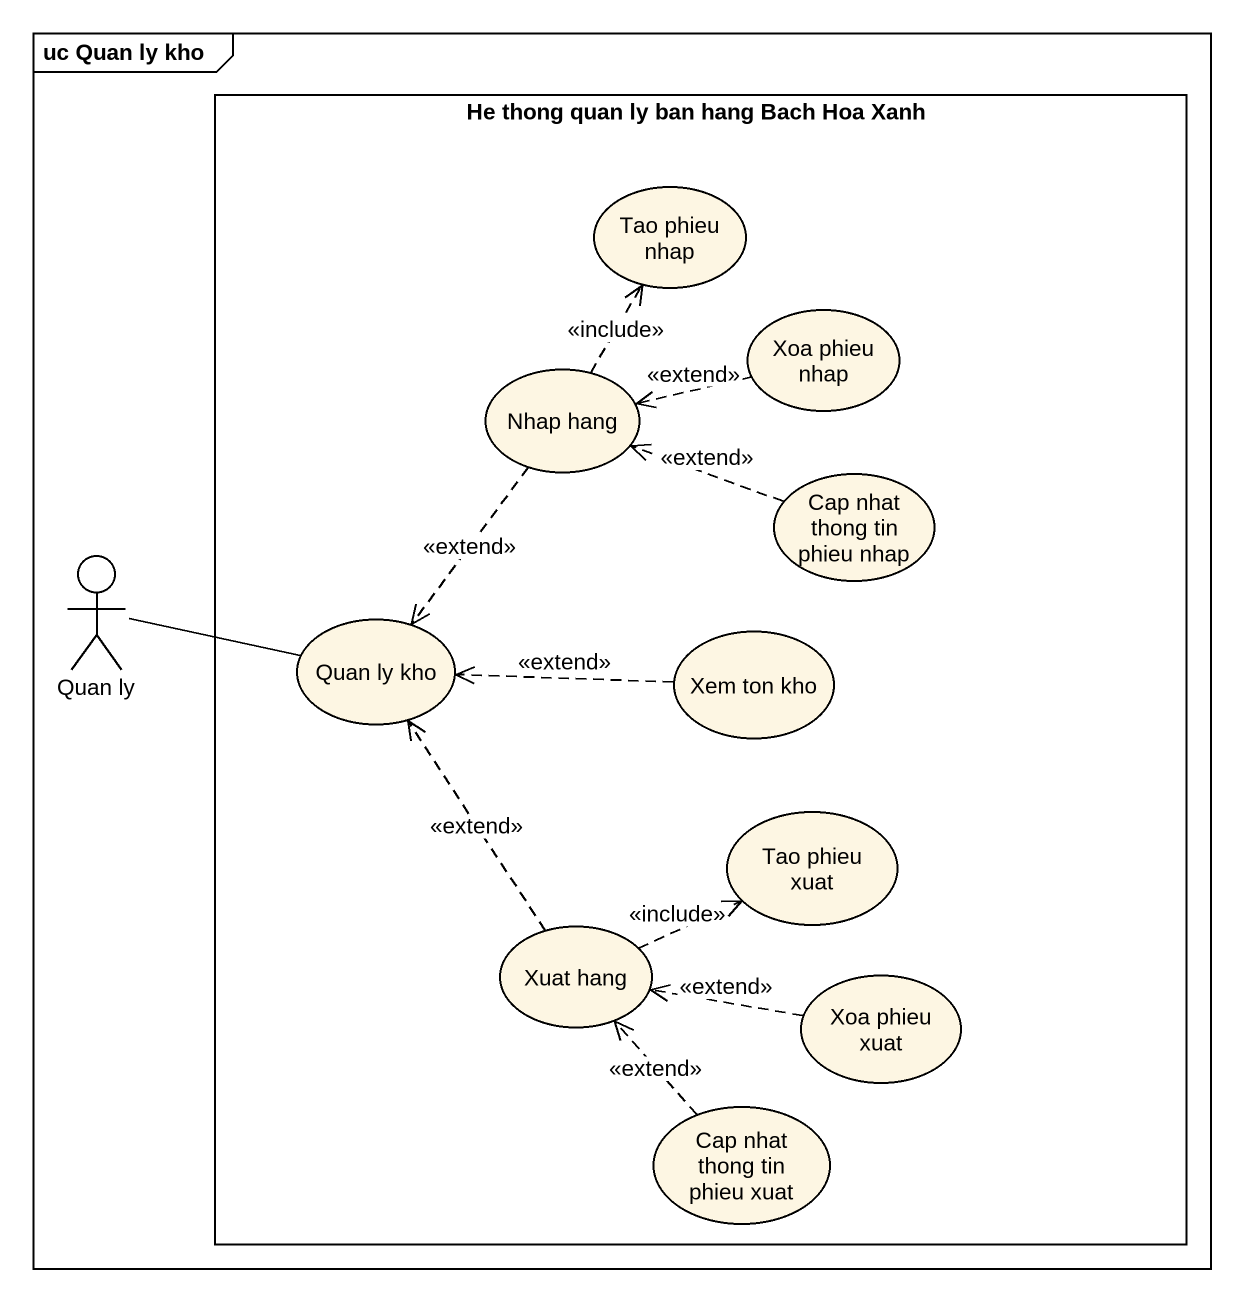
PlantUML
@startuml
mainframe uc Quan ly kho
rectangle "He thong quan ly ban hang Bach Hoa Xanh" as He_thong_quan_ly_ban_hang {
  usecase "Tao phieu nhap" as Tao_phieu_nhap
  usecase "Xoa phieu nhap" as Xoa_phieu_nhap
  usecase "Nhap hang" as Nhap_hang
  usecase "Cap nhat thong tin phieu nhap" as Cap_nhat_thong_tin_phieu
  usecase "Quan ly kho" as Quan_ly_kho
  usecase "Xem ton kho" as Xem_ton_kho
  usecase "Tao phieu xuat" as Tao_phieu_xuat
  usecase "Xuat hang" as Xuat_hang
  usecase "Xoa phieu xuat" as Xoa_phieu_xuat
  usecase "Cap nhat thong tin phieu xuat" as Cap_nhat_thong_tin_phieu_2
}
actor "Quan ly" as Quan_ly
Xoa_phieu_nhap .left.> Nhap_hang : <<extend>>
Nhap_hang .up.> Tao_phieu_nhap : <<include>>
Nhap_hang ..> Quan_ly_kho : <<extend>>
Cap_nhat_thong_tin_phieu .left.> Nhap_hang : <<extend>>
Quan_ly -right- Quan_ly_kho
Xem_ton_kho .left.> Quan_ly_kho : <<extend>>
Xuat_hang .up.> Quan_ly_kho : <<extend>>
Xuat_hang .right.> Tao_phieu_xuat : <<include>>
Xoa_phieu_xuat .left.> Xuat_hang : <<extend>>
Cap_nhat_thong_tin_phieu_2 .up.> Xuat_hang : <<extend>>
@enduml
